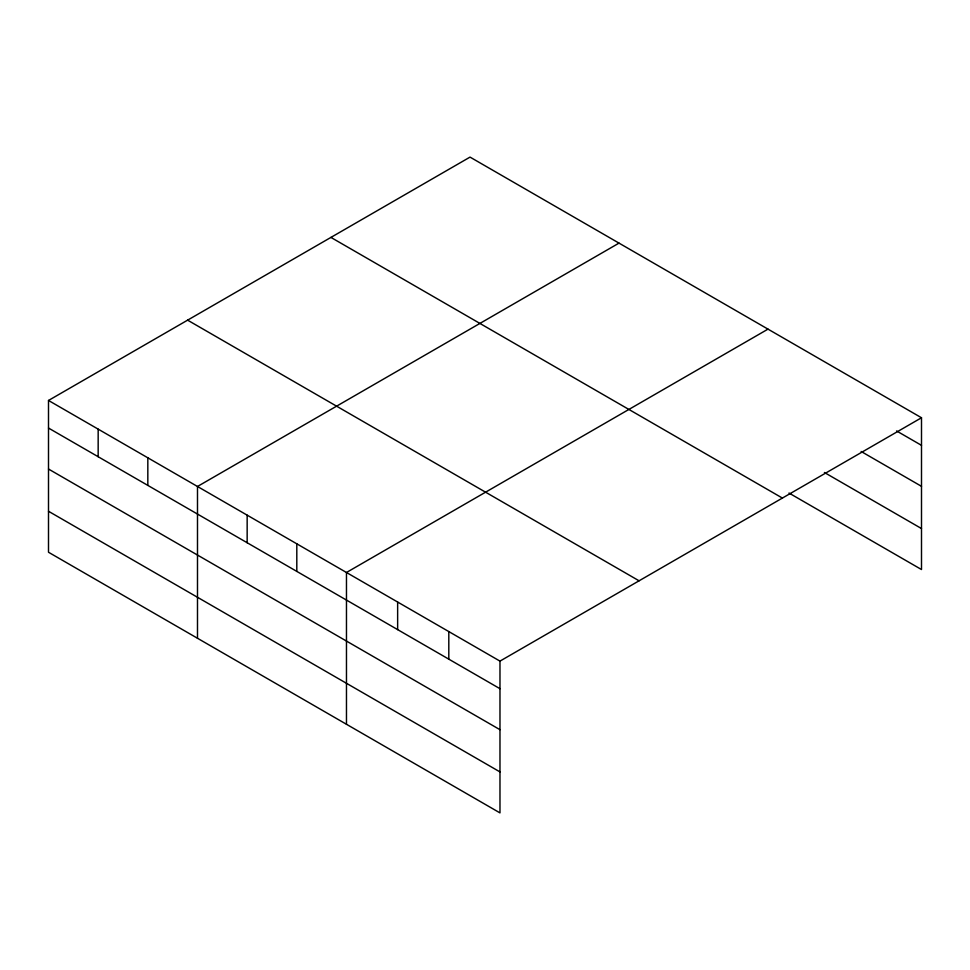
<?xml version="1.0" encoding="UTF-8"?>
<svg xmlns="http://www.w3.org/2000/svg" width="970" height="970" viewBox="0 0 970 970"><rect width="100%" height="100%" fill="white"/><g stroke="black" fill="none" stroke-linecap="round" stroke-linejoin="round"><path stroke-width="1.45" d="M499.974 729.695L499.974 661.116L48.5 400.464L48.5 552.245L499.974 812.896L499.974 729.695L48.5 469.031M788.986 493.039L921.5 569.535L921.5 417.755L470.026 157.104L48.5 400.464M619.005 243.118L197.492 486.479L197.492 638.26M767.997 329.133L346.472 572.494L346.472 724.275M499.974 661.116L921.5 417.755M896.571 430.947L921.5 445.339M861.154 451.486L921.5 486.322M824.415 472.499L921.5 528.553M330.916 237.407L782.402 498.071M187.598 320.149L639.085 580.812M48.5 428.049L499.974 688.7M48.5 511.263L499.974 771.914M448.807 631.579L448.807 659.163M397.639 602.043L397.639 629.627M296.808 543.83L296.808 571.403M247.156 515.155L247.156 542.739M147.828 457.804L147.828 485.388M98.164 429.14L98.164 456.712"/></g></svg>
